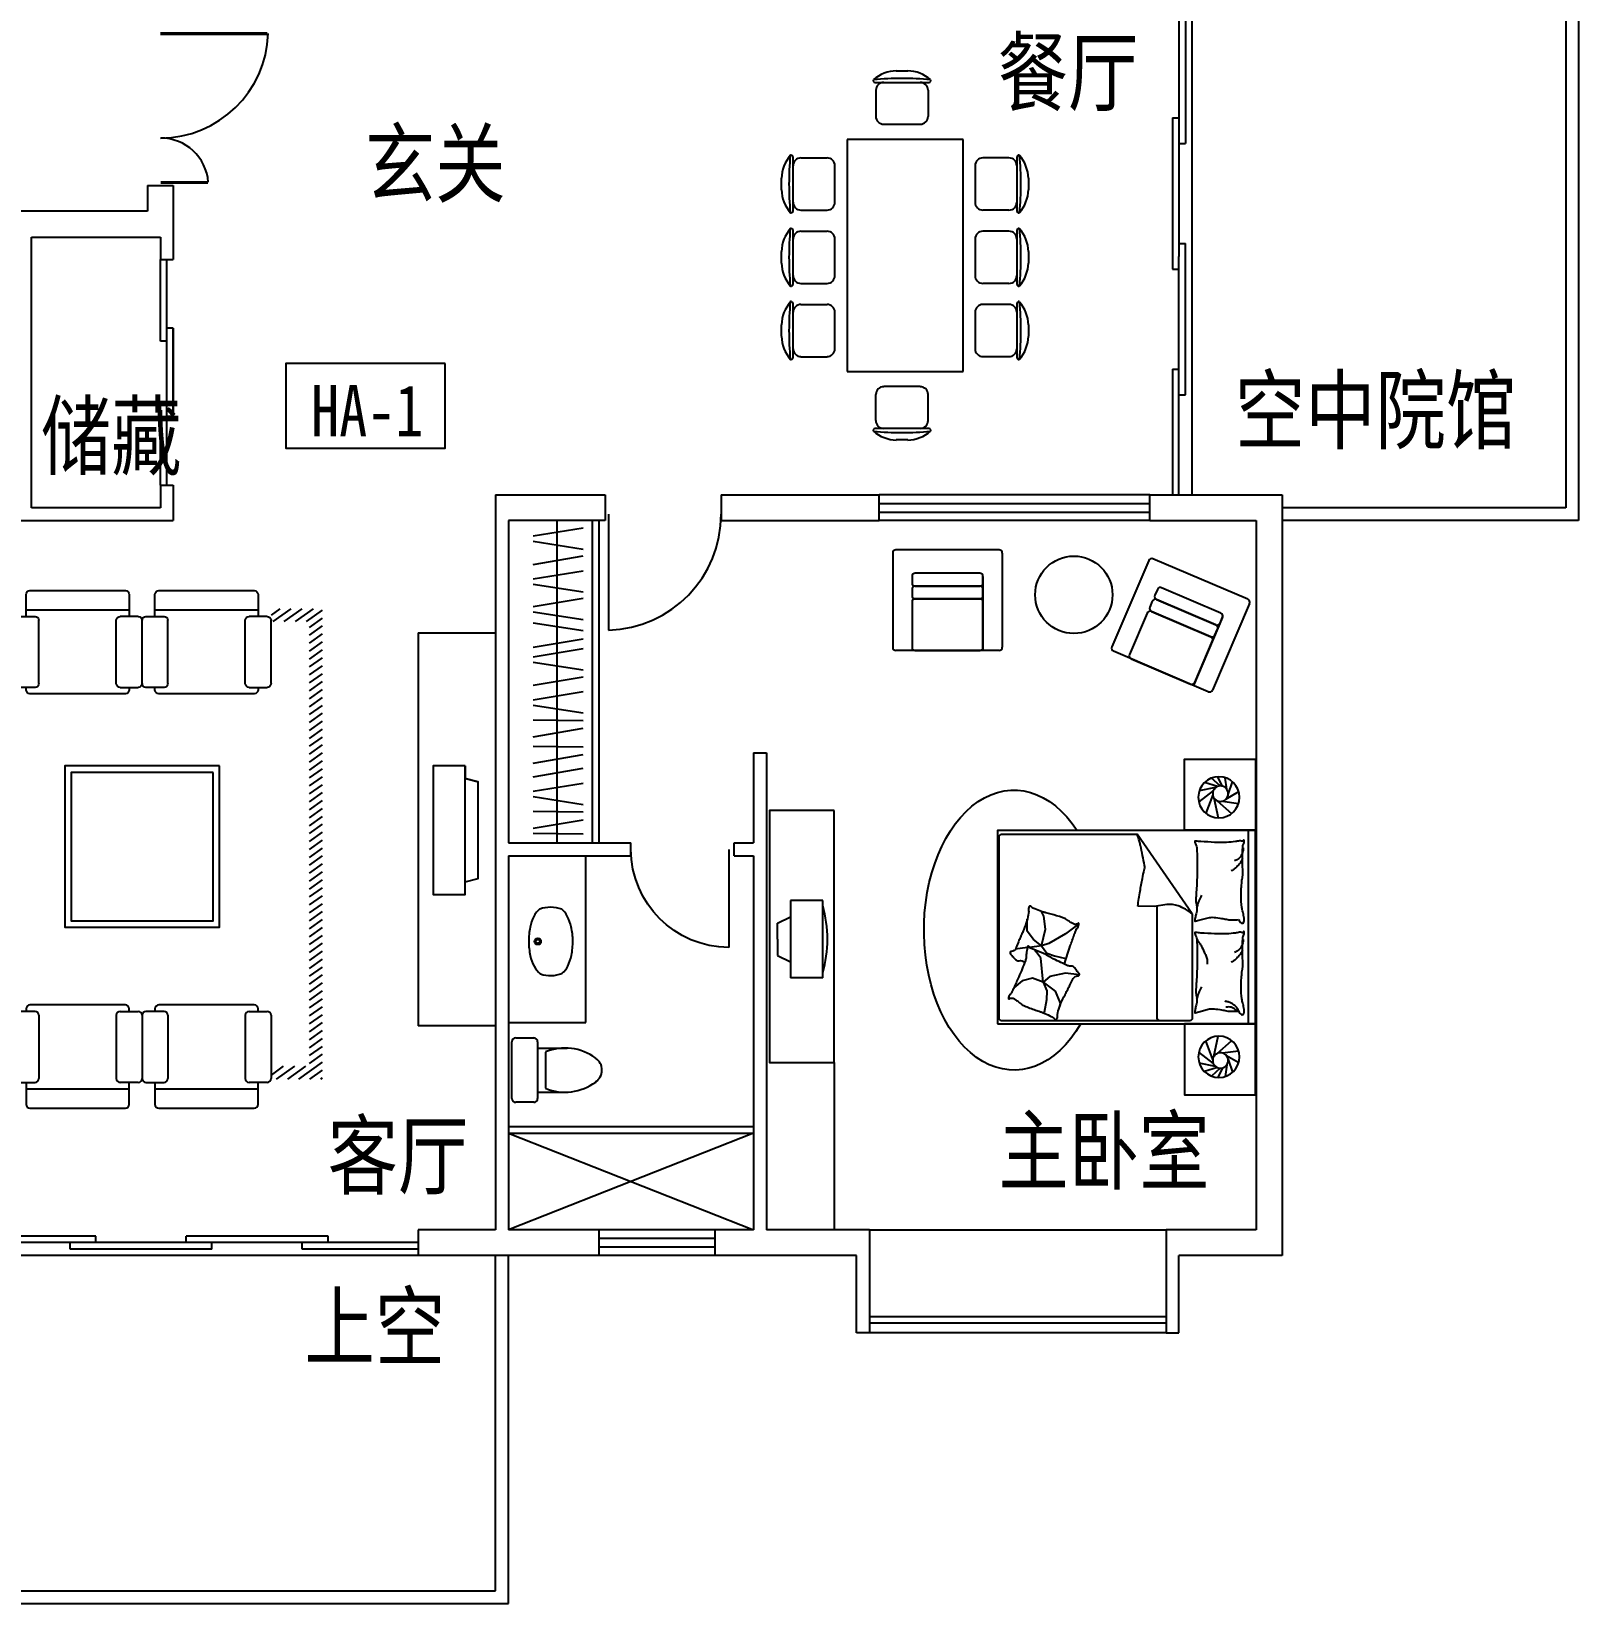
# Model space of a CAD drawing. Extents: x -503649 to -477249, y -718488 to -695588.
# Drawn here: x -489249 to -477249, y -718488 to -706293 of the extents above; entities that cross this region are included whole.
import ezdxf
from ezdxf.enums import TextEntityAlignment as Align

# ---------------------------------------------------------------- set-up
doc = ezdxf.new("R2010")
doc.units = 0
doc.header["$LTSCALE"] = 1000
doc.header["$MEASUREMENT"] = 0
doc.layers.get('0').update_dxf_attribs({"linetype": 'CONTINUOUS'})
for name, color, linetype in [('4-BACLONY', 6, 'CONTINUOUS'), ('7-SAN', 245, 'CONTINUOUS'), ('I-FURN', 8, 'CONTINUOUS'), ('PUB_TEXT', 7, 'CONTINUOUS'), ('WALL', 2, 'CONTINUOUS'), ('WINDOW', 4, 'CONTINUOUS'), ('WINDOW_TEXT', 7, 'CONTINUOUS'), ('字', 7, 'CONTINUOUS')]:
    doc.layers.add(name, color=color, linetype=linetype)
doc.styles.add('-宋体', font='', dxfattribs={"width": 0.6})
doc.styles.add('DIM_FONT', font='ZBTXT.shx', dxfattribs={"width": 0.8})
doc.styles.add('SIMPLEX', font='SIMPLEX.SHX')
doc.styles.get('-宋体').set_extended_font_data('SimSun')

# ---------------------------------------------------------------- blocks, each defined once
blk = doc.blocks.new('M_A17ORW')
at = {"const_width": 0.02}
for points in [[(-0.481, -0.001), (-0.481, -0.308)], [(0.481, 0.001), (0.481, -0.691)]]:
    blk.add_lwpolyline(points, dxfattribs=at)
for centre, radius, start, end in [((-0.501, -0.003), 0.307, 274.2492, 0.2101), ((0.505, 0.002), 0.699, 180.2762, 268.0603)]:
    blk.add_arc(centre, radius, start, end)
blk = doc.blocks.new('TV-02')
at = {"color": 0, "linetype": 'ByBlock'}
blk.add_line((-500, -100), (-400, -100), dxfattribs=at)
for points in [[(400, -100), (375, 0), (-375, 0), (-400, -100), (-375, 0)], [(-500, -100), (-500, -350), (500, -350), (500, -100), (-500, -100)]]:
    blk.add_lwpolyline(points, dxfattribs=at)
blk = doc.blocks.new('M_A2ZXL')
blk.add_line((-0.472, 0), (-0.472, -1))
blk.add_arc((-0.5, 0), 1, 271.6231, 0)
blk = doc.blocks.new('A$C465575F6')
for p, q in [((0, 529), (0, 669)), ((30, 699), (470, 699)), ((500, 669), (500, 529)), ((470, 499), (30, 499)), ((80, 499), (80, 269)), ((420, 499), (420, 269)), ((390, 439), (110, 439))]:
    blk.add_line(p, q)
for centre, radius, start, end in [((30, 669), 30, 90, 180), ((470, 669), 30, 0, 90), ((30, 529), 30, 180, 270), ((470, 529), 30, 270, 0), ((477, 286), 398, 157.4505, 216.6381), ((23, 286), 398, 323.3619, 22.5495), ((250, 110), 110, 213.4509, 326.5491)]:
    blk.add_arc(centre, radius, start, end)
blk = doc.blocks.new('A$C7F224953')
for p, q in [((513, 86, 0), (516, 88, 0)), ((516, 92, 0), (516, 89, 0))]:
    blk.add_line(p, q)
at = {"elevation": 0}
for points in [[(12, 87, -0.172546), (14, 256, -0.726395)], [(513, 261, 0.091341), (457, 304, 0.066287), (374, 332, 0.052428), (263, 343, 0.052428), (153, 330, 0.066287), (70, 300, 0.091756), (14, 256, 0.171377)], [(518, 91, 0.172546), (514, 261, 0.726395)], [(12, 87, 0.098208), (73, 40, 0.066287), (156, 11, 0.052428), (266, 1, 0.052428), (376, 13, 0.066287), (459, 43, 0.093876), (516, 89, 0.171377)]]:
    blk.add_lwpolyline(points, format="xyb", dxfattribs=at)
for radius in [25, 15]:
    blk.add_circle((266, 71, 0), radius)
blk.add_arc((515, 89, 0), 1, 311.8531, 0.5307)
at = {"style": 'DIM_FONT', "oblique": 0, "width": 0.8, "flags": 9}
for tag in ['YSIZE', 'XSIZE', 'YSIZE', 'XSIZE']:
    blk.add_attdef(tag, (266, 1, 0), '', height=0.5, rotation=180.5307, dxfattribs=at)
blk = doc.blocks.new('A$C748C4E89')
for p, q in [((-250, 0), (-250, -600)), ((-250, 0), (0, 0)), ((0, -600), (0, 0)), ((100, -175), (0, -125)), ((100, -300), (100, -175)), ((100, -300), (100, -425)), ((100, -425), (0, -475)), ((-250, -600), (0, -600))]:
    blk.add_line(p, q)
blk.add_arc((637.5, -300), 925, 163.62955, 196.37045)
blk = doc.blocks.new('A$C70683468')
for p, q in [((535, -175), (535, 1325)), ((971, 678), (1398, 1296)), ((2450, 1296), (1398, 1296)), ((2470, -130), (2470, 1276)), ((1243, -130), (1243, 740)), ((971, 678), (971, -130)), ((2109, 559), (2122, 661)), ((2122, 661), (2142, 697)), ((2251, 545), (2251, 638)), ((1851, 602), (1954, 523)), ((1954, 523), (2085, 448)), ((2140, 430), (2109, 559)), ((2203, 480), (2251, 545)), ((2099, 373), (2041, 353)), ((2085, 448), (2140, 430)), ((2140, 430), (2099, 373)), ((2140, 430), (2203, 480)), ((2140, 430), (2234, 418)), ((2146, 335), (2182, 385)), ((2182, 385), (2191, 397)), ((2249, 417), (2344, 405)), ((2041, 353), (1953, 333)), ((2127, 149), (2146, 335)), ((1850, 206), (1954, 219)), ((1954, 219), (2076, 194)), ((2127, 149), (2034, 80)), ((2076, 194), (2127, 149)), ((2127, 149), (2100, 82)), ((2127, 149), (2210, 180)), ((2210, 180), (2292, 159)), ((2292, 159), (2355, 106)), ((2034, 80), (1997, -15)), ((2100, 82), (2103, 13)), ((2103, 13), (2120, -85)), ((1997, -15), (2000, -39)), ((2120, -85), (2127, -88)), ((991, -150), (2450, -150))]:
    blk.add_line(p, q)
blk.add_lwpolyline([(2482, -175), (482, -175), (482, 1325), (2482, 1325)], close=True)
for points in [[(609, 635, -0.263368), (590, 607, -0.494818), (571, 616, -0.049225), (570, 634, -0.036831), (571, 657, -0.031893), (580, 695, 0.035782), (587, 729, 0.032941), (592, 819, 0.026564), (587, 930, 0.017905), (581, 968, -0.033397), (579, 988, -0.03204), (580, 1025, 0.018442), (583, 1089, 0.010837), (582, 1154, 0.014624), (579, 1202, 0.111249), (572, 1225, -0.153708), (568, 1241, -0.076444), (569, 1249, -0.215512), (571, 1251, -0.585858), (574, 1248, 0.363489), (577, 1243, 0.191716), (589, 1243, -0.129675), (605, 1245, -0.01735), (622, 1242, 0.019326), (637, 1240, 0.018818), (705, 1233, 0.021828), (765, 1232, 0.006204), (799, 1233, 0.001963), (905, 1240, 0.028341), (942, 1244, -0.117014), (950, 1243, -0.36606), (951, 1242, -0.03973), (949, 1228, -0.048309), (943, 1215, 0.062981), (939, 1204, 0.04058), (936, 1180, 0.014345), (934, 1114, 0.005484), (934, 988, 0.007153), (937, 892, 0.008762), (940, 850, -0.008153), (943, 804, -0.06251), (939, 747, 0.078669), (937, 701, 0.047825), (941, 679, -0.034494), (949, 648, -0.023571), (952, 623, -0.510228), (950, 622), (920, 629), (838, 650, 0.073041), (818, 652, 0.023305), (757, 646, 0.018299), (734, 642, -0.01097), (696, 635, -0.042281), (662, 632, -0.027201), (609, 635)], [(1394, 739, 0.007867), (1376, 856, 0.009508), (1358, 953, 0.006616), (1344, 1018, -0.023828), (1340, 1036, -0.080713), (1341, 1055, -0.009591), (1373, 1208, -0.013133), (1381, 1241, -0.007859), (1398, 1296)], [(577, 1191, 0.088153), (581, 1156, 0.088153), (596, 1125, 0.077547), (617, 1103, 0.077547), (645, 1089)], [(583, 1109, 0.027842), (593, 1085, 0.048685), (601, 1072, 0.023666), (626, 1044, 0.031223), (646, 1025, 0.046801), (654, 1020, 0.023191), (671, 1012)], [(936, 725, 0.009729), (927, 753, 0.009729), (917, 779, 0.007971), (908, 801, 0.007971), (898, 823)], [(971, 678, -0.085272), (1081, 741, -0.124044), (1168, 751), (1264, 737), (1394, 739)], [(1963, 289, 0.025626), (1960, 300, 0.0108), (1918, 430, 0.00456), (1887, 517, 0.01125), (1873, 552, 0.069394), (1862, 571, -0.079756), (1853, 588, -0.106399), (1851, 602, -0.328642), (1854, 606, -0.299547), (1860, 604, 0.189917), (1869, 598, 0.033518), (1880, 597, 0.075627), (1884, 598, 0.053489), (1892, 601, 0.017838), (1914, 613, 0.038394), (1938, 630, -0.059529), (1954, 640, -0.035943), (1981, 651, -0.011245), (2067, 677, -0.006203), (2106, 687, 0.010783), (2129, 693, 0.019485), (2142, 697, 0.005062), (2193, 717, 0.101392), (2218, 734, -0.223768), (2231, 739, -0.25558), (2236, 736, -0.081563), (2241, 720, -0.071805), (2241, 703, 0.069985), (2241, 685, 0.03546), (2254, 626, 0.029432), (2279, 557, 0.001554), (2293, 523, -0.00152), (2308, 489, -0.004735), (2323, 454, 0.00382), (2341, 410, 0.296001), (2373, 388, -0.649774), (2382, 367, -0.02319), (2377, 362, 0.0288), (2374, 359, 0.005727), (2368, 352, -0.004358), (2360, 343, -0.027528), (2343, 326, -0.046214), (2332, 318, -0.194121), (2315, 315, 0.133719), (2291, 314, 0.005779), (2269, 306, 0.008882)], [(609, -74, -0.263368), (590, -102, -0.494818), (571, -93, -0.049225), (570, -75, -0.036831), (571, -52, -0.031893), (580, -14, 0.035782), (587, 20, 0.032941), (592, 110, 0.026564), (587, 221, 0.017905), (581, 258, -0.033397), (579, 279, -0.03204), (580, 316, 0.018442), (583, 380, 0.010837), (582, 445, 0.014624), (579, 493, 0.111249), (572, 515, -0.153708), (568, 532, -0.076444), (569, 540, -0.215512), (571, 542, -0.585858), (574, 539, 0.363489), (577, 534, 0.191716), (589, 534, -0.129675), (605, 536, -0.01735), (622, 533, 0.019326), (637, 530, 0.018818), (705, 524, 0.021828), (765, 523, 0.006204), (799, 524, 0.001963), (905, 530, 0.028341), (942, 535, -0.117014), (950, 534, -0.36606), (951, 533, -0.03973), (949, 519, -0.048309), (943, 505, 0.062981), (939, 495, 0.04058), (936, 471, 0.014345), (934, 404, 0.005484), (934, 279, 0.007153), (937, 183, 0.008762), (940, 140, -0.008153), (943, 95, -0.06251), (939, 38, 0.078669), (937, -8, 0.047825), (941, -30, -0.034494), (949, -61, -0.023571), (952, -87, -0.510228), (950, -88), (920, -80), (838, -59, 0.073041), (818, -57, 0.023305), (757, -63, 0.018299), (734, -67, -0.01097), (696, -75, -0.042281), (662, -77, -0.027201), (609, -75)], [(577, 481, 0.088153), (581, 447, 0.088153), (596, 416, 0.077547), (617, 394, 0.077547), (645, 380)], [(583, 400, 0.027842), (593, 376, 0.048685), (601, 363, 0.023666), (626, 335, 0.031223), (646, 316, 0.046801), (654, 311, 0.023191), (671, 303)], [(937, 485, 0.016108), (911, 446, 0.024599), (896, 420, 0.009477), (873, 370, 0.015937), (860, 341, 0.072521), (857, 324, 0.033339), (857, 288)], [(609, -75, -0.077379), (634, -40, -0.077379), (669, -14, -0.047525), (694, -4, -0.047525), (720, 1)], [(936, 16, 0.009729), (927, 43, 0.009729), (917, 70, 0.007971), (908, 92, 0.007971), (898, 113)], [(625, -76, -0.05369), (638, -62, -0.070312), (650, -54, -0.015448), (659, -50, -0.013244), (669, -46, -0.082127), (687, -43, -0.064164), (710, -46)]]:
    blk.add_lwpolyline(points, format="xyb")
blk.add_lwpolyline([(2065, -117, 0.101392), (2041, -136, -0.223768), (2028, -142, -0.25558), (2024, -139, -0.081563), (2017, -124, -0.071805), (2016, -107, 0.069985), (2014, -89, 0.03546), (1997, -31, 0.029432), (1967, 36, 0.001554), (1950, 68, -0.00152), (1933, 101, -0.004735), (1916, 135, 0.00382), (1894, 177, 0.296001), (1860, 197, -0.649774), (1850, 217, -0.02319), (1854, 222, 0.0288), (1857, 226, 0.005727), (1863, 233, -0.004358), (1869, 242, -0.027528), (1885, 261, -0.046214), (1896, 270, -0.194121), (1912, 274, 0.133719), (1936, 277, 0.011505), (1978, 296, 0.008882), (2032, 322, 0.012426), (2101, 359, -0.033612), (2126, 372), (2183, 395), (2226, 413, 0.224341), (2239, 427, -0.722772), (2248, 427, -0.103513), (2249, 424, 0.053465), (2249, 416, 0.030109), (2254, 393, -0.031436), (2258, 371, -0.05324), (2259, 356, 0.05518), (2259, 342, 0.056271), (2266, 316, 0.0108), (2317, 191, 0.00456), (2355, 106, 0.01125), (2371, 72, 0.069394), (2384, 54, -0.079756), (2394, 38, -0.106399), (2398, 24, -0.328642), (2394, 19, -0.299547), (2388, 21, 0.189917), (2379, 26, 0.033518), (2368, 26, 0.075627), (2364, 25, 0.053489), (2356, 22, 0.017838), (2335, 8, 0.038394), (2312, -11, -0.059529), (2297, -22, -0.035943), (2272, -35, -0.011245), (2188, -67, -0.006203), (2149, -80, 0.010783), (2127, -88, 0.019485), (2114, -94, 0.005062)], format="xyb", close=True)
for centre, start, end in [((2450, 1276), 0, 90), ((991, -130), 180, 270), ((1223, -130), 270, 0), ((2450, -130), 270, 0)]:
    blk.add_arc(centre, 20, start, end)
blk.add_ellipse((2355, 553), major_axis=(0, 1086), ratio=0.642246, start_param=2.306068, end_param=7.0631)
at = {"style": 'DIM_FONT', "width": 0.8, "flags": 9}
for tag in ['YSIZE', 'XSIZE']:
    blk.add_attdef(tag, (482, -175), '', height=0.5, rotation=90, dxfattribs=at)
blk = doc.blocks.new('A$C40EC27B7')
at = {"layer": 'I-FURN'}
for p, q in [((222, 2370, 0), (233, 2460, 0)), ((255, 2393, 0), (290, 2468, 0)), ((274, 2396, 0), (341, 2457, 0)), ((229, 2294, 0), (129, 2353, 0)), ((212, 2329, 0), (177, 2428, 0)), ((295, 2391, 0), (395, 2422, 0)), ((308, 2383, 0), (435, 2358, 0)), ((325, 2360, 0), (439, 2273, 0)), ((331, 2328, 0), (385, 2185, 0)), ((256, 2278, 0), (130, 2261, 0)), ((297, 2281, 0), (184, 2182, 0)), ((323, 2305, 0), (288, 2148, 0)), ((297, 321, 0), (184, 420, 0)), ((323, 297, 0), (288, 455, 0)), ((331, 274, 0), (385, 418, 0)), ((229, 309, 0), (129, 250, 0)), ((256, 325, 0), (130, 342, 0)), ((212, 274, 0), (177, 175, 0)), ((308, 219, 0), (435, 245, 0)), ((325, 242, 0), (439, 330, 0)), ((222, 232, 0), (233, 143, 0)), ((255, 209, 0), (290, 135, 0)), ((274, 207, 0), (341, 146, 0)), ((295, 212, 0), (395, 181, 0))]:
    blk.add_line(p, q, dxfattribs=at)
at = {"layer": 'I-FURN', "elevation": 0}
for points in [[(0, 2603), (0, 2053), (550, 2053), (550, 2603)], [(0, 0), (0, 550), (550, 550), (550, 0)]]:
    blk.add_lwpolyline(points, close=True, dxfattribs=at)
at = {"layer": 'I-FURN'}
for centre, radius in [((283, 2308, 0), 160), ((271, 2336, 0), 60), ((283, 295, 0), 160), ((271, 267, 0), 60)]:
    blk.add_circle(centre, radius, dxfattribs=at)
at = {"layer": 'I-FURN', "rotation": 1.24245443e-08}
blk.add_blockref('A$C70683468', (-482, 725, 0), dxfattribs=at)
at = {"layer": 'I-FURN', "width": 0.8, "flags": 9}
for tag in ['YSIZE', 'XSIZE']:
    blk.add_attdef(tag, (283, 2308, 0), '', height=0.5, rotation=0, dxfattribs=at)
at = {"layer": 'I-FURN', "oblique": -180, "text_generation_flag": 4, "width": 0.8, "flags": 9}
for tag in ['YSIZE', 'XSIZE']:
    blk.add_attdef(tag, (283, 295, 0), '', height=0.5, rotation=0, dxfattribs=at)
blk = doc.blocks.new('A$C798D17D8')
blk.add_blockref('A$C40EC27B7', (0, 0, 0))
blk = doc.blocks.new('M_C30XGI')
for p, q in [((-689, 1088), (-589, 1088)), ((-57, 1088), (42, 1088)), ((574, 1088), (673, 1088)), ((-869, 988), (-409, 988)), ((-238, 988), (222, 988)), ((394, 988), (854, 988)), ((-864, 920), (-864, 695)), ((-414, 920), (-414, 695)), ((-233, 920), (-233, 695)), ((217, 920), (217, 695)), ((399, 920), (399, 695)), ((849, 920), (849, 695)), ((-797, 628), (-482, 628)), ((-165, 628), (150, 628)), ((466, 628), (781, 628)), ((-1023, 524), (-1023, -476)), ((977, 524), (-1023, 524)), ((977, -476), (977, 524)), ((-1514, -232), (-1514, 228)), ((-1447, 223), (-1222, 223)), ((-1154, -160), (-1154, 155)), ((1107, 155), (1107, -160)), ((1400, 223), (1175, 223)), ((1467, 228), (1467, -232)), ((-1614, -52), (-1614, 47)), ((1567, 47), (1567, -52)), ((-1447, -227), (-1222, -227)), ((1400, -227), (1175, -227)), ((-1023, -476), (977, -476)), ((-864, -873), (-864, -648)), ((-482, -580), (-797, -580)), ((-414, -873), (-414, -648)), ((-233, -873), (-233, -648)), ((150, -580), (-165, -580)), ((217, -873), (217, -648)), ((399, -873), (399, -648)), ((781, -580), (466, -580)), ((849, -873), (849, -648)), ((-409, -940), (-869, -940)), ((222, -940), (-238, -940)), ((854, -940), (394, -940)), ((-589, -1040), (-689, -1040)), ((42, -1040), (-57, -1040)), ((673, -1040), (574, -1040))]:
    blk.add_line(p, q)
for centre, radius, start, end in [((-679, 772), 316, 91.7651, 130.7265), ((-599, 772), 316, 49.2735, 88.2349), ((-48, 772), 316, 91.7651, 130.7265), ((32, 772), 316, 49.2735, 88.2349), ((584, 772), 316, 91.7651, 130.7265), ((664, 772), 316, 49.2735, 88.2349), ((-878, 1004), 10, 130.7265, 202.67), ((-869, 1008), 20, 202.67, 270), ((-639, -1690), 2713, 84.8023, 95.1977), ((-797, 920), 67.5, 90, 180), ((-482, 920), 67.5, 0, 90), ((-409, 1008), 20, 270, 337.33), ((-400, 1004), 10, 337.33, 49.2735), ((-247, 1004), 10, 130.7265, 202.67), ((-238, 1008), 20, 202.67, 270), ((-8, -1690), 2713, 84.8023, 95.1977), ((-165, 920), 67.5, 90, 180), ((150, 920), 67.5, 0, 90), ((222, 1008), 20, 270, 337.33), ((232, 1004), 10, 337.33, 49.2735), ((384, 1004), 10, 130.7265, 202.67), ((394, 1008), 20, 202.67, 270), ((624, -1690), 2713, 84.8023, 95.1977), ((466, 920), 67.5, 90, 180), ((781, 920), 67.5, 0, 90), ((854, 1008), 20, 270, 337.33), ((863, 1004), 10, 337.33, 49.2735), ((-797, 695), 67.5, 180, 270), ((-482, 695), 67.5, 270, 0), ((-165, 695), 67.5, 180, 270), ((150, 695), 67.5, 270, 0), ((466, 695), 67.5, 180, 270), ((781, 695), 67.5, 270, 0), ((-1299, 38), 316, 139.2735, 178.2349), ((1164, -2), 2713, 174.8023, 185.1977), ((-1530, 237), 10, 67.33, 139.2735), ((-1534, 228), 20, 0, 67.33), ((-1447, 155), 67.5, 90, 180), ((-1222, 155), 67.5, 0, 90), ((1175, 155), 67.5, 90, 180), ((1400, 155), 67.5, 0, 90), ((1487, 228), 20, 112.67, 180), ((1484, 237), 10, 40.7265, 112.67), ((-1210, -2), 2713, 354.8023, 5.1977), ((1252, 38), 316, 1.7651, 40.7265), ((-1299, -42), 316, 181.7651, 220.7265), ((1252, -42), 316, 319.2735, 358.2349), ((-1530, -241), 10, 220.7265, 292.67), ((-1534, -232), 20, 292.67, 0), ((-1447, -160), 67.5, 180, 270), ((-1222, -160), 67.5, 270, 0), ((1175, -160), 67.5, 180, 270), ((1400, -160), 67.5, 270, 0), ((1487, -232), 20, 180, 247.33), ((1484, -241), 10, 247.33, 319.2735), ((-797, -648), 67.5, 90, 180), ((-482, -648), 67.5, 0, 90), ((-165, -648), 67.5, 90, 180), ((150, -648), 67.5, 0, 90), ((466, -648), 67.5, 90, 180), ((781, -648), 67.5, 0, 90), ((-869, -960), 20, 90, 157.33), ((-797, -873), 67.5, 180, 270), ((-482, -873), 67.5, 270, 0), ((-409, -960), 20, 22.67, 90), ((-238, -960), 20, 90, 157.33), ((-165, -873), 67.5, 180, 270), ((150, -873), 67.5, 270, 0), ((222, -960), 20, 22.67, 90), ((394, -960), 20, 90, 157.33), ((466, -873), 67.5, 180, 270), ((781, -873), 67.5, 270, 0), ((854, -960), 20, 22.67, 90), ((-878, -957), 10, 157.33, 229.2735), ((-679, -725), 316, 229.2735, 268.2349), ((-639, 1737), 2713, 264.8023, 275.1977), ((-599, -725), 316, 271.7651, 310.7265), ((-400, -957), 10, 310.7265, 22.67), ((-247, -957), 10, 157.33, 229.2735), ((-8, 1737), 2713, 264.8023, 275.1977), ((-48, -725), 316, 229.2735, 268.2349), ((32, -725), 316, 271.7651, 310.7265), ((232, -957), 10, 310.7265, 22.67), ((384, -957), 10, 157.33, 229.2735), ((584, -725), 316, 229.2735, 268.2349), ((624, 1737), 2713, 264.8023, 275.1977), ((664, -725), 316, 271.7651, 310.7265), ((863, -957), 10, 310.7265, 22.67)]:
    blk.add_arc(centre, radius, start, end)
at = {"width": 0.8, "flags": 9}
for tag in ['XSIZE', 'YSIZE']:
    blk.add_attdef(tag, (0, 0), '', height=0.5, dxfattribs=at)
blk = doc.blocks.new('_WBLK')
for p, q in [((-0.5, 0.5), (0.5, 0.5)), ((0.5, 0.1667), (-0.5, 0.1667)), ((0.5, -0.1667), (-0.5, -0.1667)), ((-0.5, -0.5), (0.5, -0.5))]:
    blk.add_line(p, q)
at = {"layer": 'WINDOW_TEXT', "style": 'SIMPLEX', "flags": 9}
blk.add_attdef('A', text='', height=1, dxfattribs=at).set_placement((0, 1.5), align=Align.MIDDLE)
blk = doc.blocks.new('M_C33SQR')
for p, q in [((-433, 755), (-433, 25)), ((392, 780), (-408, 780)), ((417, 755), (417, 25)), ((242, 600), (-258, 600)), ((267, 575), (267, 0)), ((392, 0), (-408, 0))]:
    blk.add_line(p, q)
for points in [[(242, 600), (-258, 600, 0.414214), (-283, 575), (-283, 525, 0.414214), (-258, 500), (242, 500, 0.414214), (267, 525), (267, 575, 0.414214)], [(242, 500), (-258, 500, 0.414214), (-283, 475), (-283, 425, 0.414214), (-258, 400), (242, 400, 0.414214), (267, 425), (267, 475, 0.414214)], [(242, 400), (-258, 400, 0.414214), (-283, 375), (-283, 25, 0.414214), (-258, 0), (242, 0, 0.414214), (267, 25), (267, 375, 0.414214)]]:
    blk.add_lwpolyline(points, format="xyb", close=True)
for centre, start, end in [((-408, 755), 90, 180), ((392, 755), 0, 90), ((242, 575), 0, 90), ((-408, 25), 180, 270), ((392, 25), 270, 0)]:
    blk.add_arc(centre, 25, start, end)
at = {"width": 0.8, "flags": 9}
for tag in ['XSIZE', 'YSIZE']:
    blk.add_attdef(tag, (0, 0), '', height=0.5, dxfattribs=at)
blk = doc.blocks.new('SOFA-1')
at = {"layer": 'I-FURN'}
for p, q in [((-330, 750), (-470, 750)), ((-400, 770), (-400, 750)), ((370, 800), (-370, 800)), ((330, 750), (470, 750)), ((400, 750), (400, 770)), ((-500, 720), (-500, 230)), ((-300, 720), (-300, 230)), ((300, 720), (300, 230)), ((500, 720), (500, 230)), ((-470, 200), (-330, 200)), ((-400, 200), (-400, 30)), ((-400, 150), (400, 150)), ((470, 200), (330, 200)), ((400, 30), (400, 200)), ((-370, 0), (370, 0))]:
    blk.add_line(p, q, dxfattribs=at)
for centre, start, end in [((-470, 720), 90, 180), ((-370, 770), 90, 180), ((-330, 720), 0, 90), ((330, 720), 90, 180), ((370, 770), 0, 90), ((370, 770), 0, 90), ((370, 770), 0, 90), ((470, 720), 0, 90), ((-470, 230), 180, 270), ((-330, 230), 270, 0), ((330, 230), 180, 270), ((470, 230), 270, 0), ((-370, 30), 180, 270), ((370, 30), 270, 0)]:
    blk.add_arc(centre, 30, start, end, dxfattribs=at)
blk = doc.blocks.new('SOFA-3')
at = {"layer": 'I-FURN'}
for p, q in [((-750, 1130), (-750, 1270)), ((-720, 1300), (-230, 1300)), ((-200, 1270), (-200, 1130)), ((-800, 400), (-800, 1170)), ((-770, 1200), (-750, 1200)), ((-720, 1100), (-230, 1100)), ((-200, 1200), (-30, 1200)), ((-150, 1200), (-150, 400)), ((0, 1170), (0, 400)), ((-800, 400), (-800, -400)), ((0, 400), (-800, 400)), ((0, 400), (-800, 400)), ((-150, -430), (-150, 400)), ((0, -400), (0, 400)), ((-800, -400), (-800, -1170)), ((0, -400), (-800, -400)), ((0, -400), (-800, -400)), ((-150, -1200), (-150, -400)), ((0, -1170), (0, -400)), ((-770, -1200), (-750, -1200)), ((-750, -1130), (-750, -1270)), ((-720, -1100), (-230, -1100)), ((-200, -1270), (-200, -1130)), ((-200, -1200), (-30, -1200)), ((-720, -1300), (-230, -1300))]:
    blk.add_line(p, q, dxfattribs=at)
for centre, start, end in [((-720, 1270), 90, 180), ((-230, 1270), 0, 90), ((-770, 1170), 90, 180), ((-720, 1130), 180, 270), ((-230, 1130), 270, 0), ((-30, 1170), 0, 90), ((-770, -1170), 180, 270), ((-720, -1130), 90, 180), ((-230, -1130), 360, 90), ((-30, -1170), 270, 0), ((-720, -1270), 180, 270), ((-230, -1270), 270, 0)]:
    blk.add_arc(centre, 30, start, end, dxfattribs=at)
blk = doc.blocks.new('A$C4ACB3806')
at = {"layer": 'I-FURN', "extrusion": (-1.022e-13, -1.2e-15, -1)}
for p, q in [((0, 3863), (124, 3774)), ((0, 3801), (100, 3729)), ((70, 3874), (210, 3774)), ((156, 3874), (296, 3774)), ((242, 3874), (381, 3774)), ((328, 3874), (396, 3825)), ((0, 3740), (100, 3668)), ((0, 3678), (100, 3606)), ((0, 3616), (100, 3545)), ((0, 3555), (100, 3483)), ((0, 3493), (100, 3422)), ((0, 3432), (100, 3360)), ((0, 3370), (100, 3299)), ((0, 3309), (100, 3237)), ((0, 3247), (100, 3176)), ((0, 3186), (100, 3114)), ((0, 3124), (100, 3053)), ((0, 3063), (100, 2991)), ((0, 3001), (100, 2930)), ((0, 2940), (100, 2868)), ((0, 2878), (100, 2807)), ((0, 2817), (100, 2745)), ((0, 2755), (100, 2684)), ((0, 2694), (100, 2622)), ((0, 2632), (100, 2561)), ((0, 2571), (100, 2499)), ((0, 2509), (100, 2438)), ((0, 2448), (100, 2376)), ((0, 2386), (100, 2314)), ((0, 2325), (100, 2253)), ((0, 2263), (100, 2191)), ((0, 2202), (100, 2130)), ((0, 2140), (100, 2068)), ((0, 2079), (100, 2007)), ((0, 2017), (100, 1945)), ((0, 1956), (100, 1884)), ((0, 1894), (100, 1822)), ((0, 1833), (100, 1761)), ((0, 1771), (100, 1699)), ((0, 1709), (100, 1638)), ((0, 1648), (100, 1576)), ((0, 1586), (100, 1515)), ((0, 1525), (100, 1453)), ((0, 1463), (100, 1392)), ((0, 1402), (100, 1330)), ((0, 1340), (100, 1269)), ((0, 1279), (100, 1207)), ((0, 1217), (100, 1146)), ((0, 1156), (100, 1084)), ((0, 1094), (100, 1023)), ((0, 1033), (100, 961)), ((0, 971), (100, 900)), ((0, 910), (100, 838)), ((0, 848), (100, 777)), ((0, 787), (100, 715)), ((0, 725), (100, 654)), ((0, 664), (100, 592)), ((0, 602), (100, 531)), ((0, 541), (100, 469)), ((0, 479), (100, 407)), ((0, 418), (100, 346)), ((0, 356), (183, 225)), ((0, 295), (97, 225)), ((129, 325), (269, 225)), ((215, 325), (355, 225)), ((301, 325), (396, 257)), ((0, 233), (11, 225))]:
    blk.add_line(p, q, dxfattribs=at)
at = {"layer": 'I-FURN'}
for p, q in [((2806, 3782), (2806, 3332)), ((2581, 3557), (3031, 3557)), ((2806, 232), (2806, 682)), ((2581, 457), (3031, 457))]:
    blk.add_line(p, q, dxfattribs=at)
for points in [[(2556, 3307), (3056, 3307), (3056, 3807), (2556, 3807)], [(796, 2654), (1996, 2654), (1996, 1404), (796, 1404)], [(846, 2604), (1946, 2604), (1946, 1454), (846, 1454)], [(2556, 707), (3056, 707), (3056, 207), (2556, 207)]]:
    blk.add_lwpolyline(points, close=True, dxfattribs=at)
for centre, radius in [((2806, 3557), 200), ((2806, 3557), 150), ((2806, 457), 200), ((2806, 457), 150)]:
    blk.add_circle(centre, radius, dxfattribs=at)
at = {"layer": 'I-FURN', "extrusion": (0, 0, -1), "xscale": -1, "zscale": -1, "rotation": 180}
for p in [(-896, 4014), (-1896, 4014)]:
    blk.add_blockref('SOFA-1', p, dxfattribs=at)
at = {"layer": 'I-FURN'}
blk.add_blockref('SOFA-3', (3286, 2007), dxfattribs=at)
at = {"layer": 'I-FURN', "extrusion": (0, 0, -1), "zscale": -1}
for p in [(-896, 0), (-1896, 0)]:
    blk.add_blockref('SOFA-1', p, dxfattribs=at)
blk = doc.blocks.new('_DBLK')
blk.add_line((-0.45, 0), (-0.45, -0.95))
blk.add_arc((-0.45, 0), 0.95, 270, 0)
at = {"layer": 'WINDOW_TEXT', "style": 'SIMPLEX', "flags": 9}
blk.add_attdef('A', text='', height=1, dxfattribs=at).set_placement((0, 1.5), align=Align.MIDDLE)

msp = doc.modelspace()

# ---------------------------------------------------------------- linework, layer by layer
at = {"layer": '4-BACLONY'}
for p, q in [((-477249, -705888), (-477249, -710088)), ((-477349, -705988), (-477349, -709988)), ((-477349, -709988), (-479549, -709988)), ((-477249, -710088), (-479549, -710088)), ((-485649, -718388), (-485649, -715788)), ((-485549, -718488), (-485549, -715788)), ((-490549, -718488), (-485549, -718488)), ((-490349, -718388), (-485649, -718388))]:
    msp.add_line(p, q, dxfattribs=at)
at = {"layer": '7-SAN'}
for p, q in [((-484949, -713981), (-484949, -712688)), ((-485549, -713981), (-484949, -713981)), ((-485549, -714788), (-483649, -714788)), ((-485549, -714838), (-483649, -714838)), ((-483649, -714838), (-485549, -715588)), ((-485549, -714838), (-483649, -715588))]:
    msp.add_line(p, q, dxfattribs=at)
at = {"layer": 'I-FURN'}
for p, q in [((-488249, -708696), (-488249, -708063)), ((-488199, -709813), (-488199, -708063)), ((-488149, -708596), (-488199, -708596)), ((-488149, -708596), (-488149, -709280)), ((-488149, -709280), (-488149, -708596)), ((-488199, -708696), (-488249, -708696)), ((-488249, -709813), (-488249, -709180)), ((-488249, -709180), (-488199, -709180)), ((-488149, -709280), (-488199, -709280)), ((-485174, -710088), (-485174, -712588)), ((-484899, -710088), (-484899, -712588)), ((-484849, -710088), (-484849, -712588)), ((-485357, -710207), (-484971, -710144)), ((-484971, -710312), (-485357, -710251)), ((-485357, -710428), (-484971, -710361)), ((-485357, -710540), (-484971, -710477)), ((-484971, -710644), (-485357, -710584)), ((-485357, -710753), (-484971, -710690)), ((-484971, -710858), (-485357, -710797)), ((-484971, -710943), (-485357, -710882)), ((-486249, -710959), (-486249, -714006)), ((-485357, -711069), (-484971, -711006)), ((-485357, -711144), (-484971, -711081)), ((-484971, -711249), (-485357, -711188)), ((-485357, -711365), (-484971, -711299)), ((-485357, -711477), (-484971, -711414)), ((-484971, -711581), (-485357, -711521)), ((-484971, -711640), (-485357, -711635)), ((-485357, -711764), (-484971, -711697)), ((-484971, -711844), (-485357, -711839)), ((-485357, -711968), (-484971, -711902)), ((-485357, -712075), (-484971, -712009)), ((-485357, -712187), (-484971, -712125)), ((-484971, -712292), (-485357, -712231)), ((-484971, -712350), (-485357, -712345)), ((-485357, -712474), (-484971, -712408)), ((-484971, -712519), (-485357, -712514)), ((-483024, -714292), (-483024, -715588))]:
    msp.add_line(p, q, dxfattribs=at)
msp.add_lwpolyline([(-486249, -710959), (-485649, -710959), (-485649, -714006), (-486249, -714006)], dxfattribs=at)
msp.add_lwpolyline([(-483024, -712336), (-483524, -712336), (-483524, -714292), (-483024, -714292)], close=True, dxfattribs=at)
msp.add_circle((-481164, -710663), 300, dxfattribs=at)
at = {"layer": 'PUB_TEXT'}
msp.add_lwpolyline([(-486039, -708868), (-487276, -708868), (-487276, -709526), (-486039, -709526)], close=True, dxfattribs=at)
at = {"layer": 'WALL'}
for p, q in [((-488349, -707488), (-488149, -707488)), ((-488349, -707488), (-488349, -707688)), ((-488149, -707488), (-488149, -708063)), ((-488349, -707688), (-489749, -707688)), ((-489249, -709988), (-489249, -707888)), ((-489249, -707888), (-488249, -707888)), ((-488249, -707888), (-488249, -708063)), ((-488249, -708063), (-488149, -708063)), ((-488249, -709813), (-488149, -709813)), ((-488249, -709813), (-488249, -709988)), ((-488149, -709813), (-488149, -710088)), ((-485649, -709888), (-485649, -715588)), ((-485649, -709888), (-484799, -709888)), ((-484799, -709888), (-484799, -710088)), ((-483899, -709888), (-482674, -709888)), ((-483899, -709888), (-483899, -710088)), ((-482674, -710088), (-482674, -709888)), ((-480574, -710088), (-480574, -709888)), ((-480574, -709888), (-479549, -709888)), ((-479549, -709888), (-479549, -715788)), ((-490349, -710088), (-488149, -710088)), ((-488249, -709988), (-489249, -709988)), ((-484799, -710088), (-485549, -710088)), ((-485549, -710088), (-485549, -712588)), ((-483899, -710088), (-482674, -710088)), ((-480574, -710088), (-479749, -710088)), ((-479749, -710088), (-479749, -715588)), ((-483649, -711888), (-483649, -712588)), ((-483649, -711888), (-483549, -711888)), ((-483549, -711888), (-483549, -715588)), ((-485549, -712588), (-484599, -712588)), ((-484599, -712688), (-484599, -712588)), ((-483799, -712588), (-483649, -712588)), ((-483799, -712688), (-483799, -712588)), ((-485549, -712688), (-485549, -715588)), ((-485549, -712688), (-484599, -712688)), ((-483799, -712688), (-483649, -712688)), ((-483649, -712688), (-483649, -715588)), ((-485649, -715588), (-486249, -715588)), ((-486249, -715588), (-486249, -715788)), ((-484849, -715588), (-485549, -715588)), ((-484849, -715588), (-484849, -715788)), ((-483649, -715588), (-483949, -715588)), ((-483949, -715588), (-483949, -715788)), ((-482749, -715588), (-483549, -715588)), ((-482749, -715588), (-482749, -716388)), ((-479749, -715588), (-480449, -715588)), ((-480449, -715588), (-480449, -716388)), ((-485749, -715788), (-486249, -715788)), ((-485749, -715788), (-485749, -715788)), ((-484849, -715788), (-485749, -715788)), ((-482849, -715788), (-483949, -715788)), ((-482849, -716388), (-482849, -715788)), ((-479549, -715788), (-480349, -715788)), ((-480349, -716388), (-480349, -715788)), ((-482749, -716388), (-482849, -716388)), ((-480449, -716388), (-480349, -716388))]:
    msp.add_line(p, q, dxfattribs=at)
at = {"layer": 'WINDOW'}
for p, q in [((-480349, -706088), (-480349, -708038)), ((-480299, -706088), (-480299, -707163)), ((-480249, -706088), (-480249, -709888)), ((-480399, -706963), (-480399, -708138)), ((-480399, -706963), (-480349, -706963)), ((-480349, -707163), (-480299, -707163)), ((-480349, -707938), (-480299, -707938)), ((-480299, -708913), (-480299, -707938)), ((-480399, -708138), (-480349, -708138)), ((-480349, -709888), (-480349, -708038)), ((-480399, -708913), (-480349, -708913)), ((-480399, -708913), (-480399, -709888)), ((-480299, -709113), (-480299, -708913)), ((-480349, -709113), (-480299, -709113)), ((-488749, -715638), (-489749, -715638)), ((-486249, -715688), (-489749, -715688)), ((-488949, -715738), (-488949, -715688)), ((-488749, -715688), (-488749, -715638)), ((-486949, -715638), (-488049, -715638)), ((-488049, -715688), (-488049, -715638)), ((-487849, -715738), (-487849, -715688)), ((-487149, -715738), (-487149, -715688)), ((-486949, -715688), (-486949, -715638)), ((-482749, -715588), (-480449, -715588)), ((-486249, -715788), (-489749, -715788)), ((-487849, -715738), (-488949, -715738)), ((-486249, -715738), (-487149, -715738)), ((-480449, -716263), (-482749, -716263)), ((-480449, -716313), (-482749, -716313)), ((-480449, -716388), (-482749, -716388))]:
    msp.add_line(p, q, dxfattribs=at)

# ---------------------------------------------------------------- block references
at = {"xscale": -1}
msp.add_blockref('A$C4ACB3806', (-486995, -714645), dxfattribs=at)
at = {"layer": '7-SAN', "xscale": -1}
msp.add_blockref('A$C798D17D8', (-479756, -714542), dxfattribs=at)
at = {"layer": '7-SAN'}
for name, p, rotation in [('A$C7F224953', (-485393, -713086, 0), 270), ('A$C465575F6', (-484824, -714600), 90)]:
    msp.add_blockref(name, p, dxfattribs=dict(at, rotation=rotation))
at = {"layer": 'I-FURN', "xscale": 0.8999999999068677, "yscale": 0.8999999999068677, "zscale": 0.9, "rotation": 270}
msp.add_blockref('M_C30XGI', (-482495, -708052), dxfattribs=at)
at = {"layer": 'I-FURN'}
msp.add_blockref('M_C33SQR', (-482136, -711095), dxfattribs=at)
for name, p, rotation in [('M_C33SQR', (-480482, -711261), 336.8496203928986), ('TV-02', (-485784, -712489), 270), ('A$C748C4E89', (-483362, -713635), 180)]:
    msp.add_blockref(name, p, dxfattribs=dict(at, rotation=rotation))
at = {"layer": 'WINDOW'}
for name, p, xscale, yscale, zscale, rotation in [('M_A17ORW', (-488249, -706888), -1200, -1200, 1200, 270), ('_WBLK', (-484399, -715688), 900, 199.9999999997671, 900, 180)]:
    msp.add_blockref(name, p, dxfattribs=dict(at, xscale=xscale, yscale=yscale, zscale=zscale, rotation=rotation))
for name, p, xscale, yscale, zscale in [('_WBLK', (-481624, -709988), -2100, 199.9999999997671, 2100), ('M_A2ZXL', (-484349, -710038), 900, 900, 900), ('_DBLK', (-484199, -712638), -800, 800, 800)]:
    msp.add_blockref(name, p, dxfattribs=dict(at, xscale=xscale, yscale=yscale, zscale=zscale))

# ---------------------------------------------------------------- texts
at = {"layer": '字', "style": '-宋体', "width": 0.8}
for s, height, p in [('餐厅', 500, (-481755, -706859)), ('玄关', 500, (-486663, -707568)), ('空中院馆', 500, (-479915, -709481)), ('储藏', 500, (-489176, -709682)), ('HA-1', 400, (-487080, -709435)), ('客厅', 500, (-486952, -715262)), ('主卧室', 500, (-481749, -715227, 0)), ('上空', 500, (-487131, -716590))]:
    msp.add_text(s, height=height, dxfattribs=at).set_placement(p)

doc.saveas('drawing.dxf')
